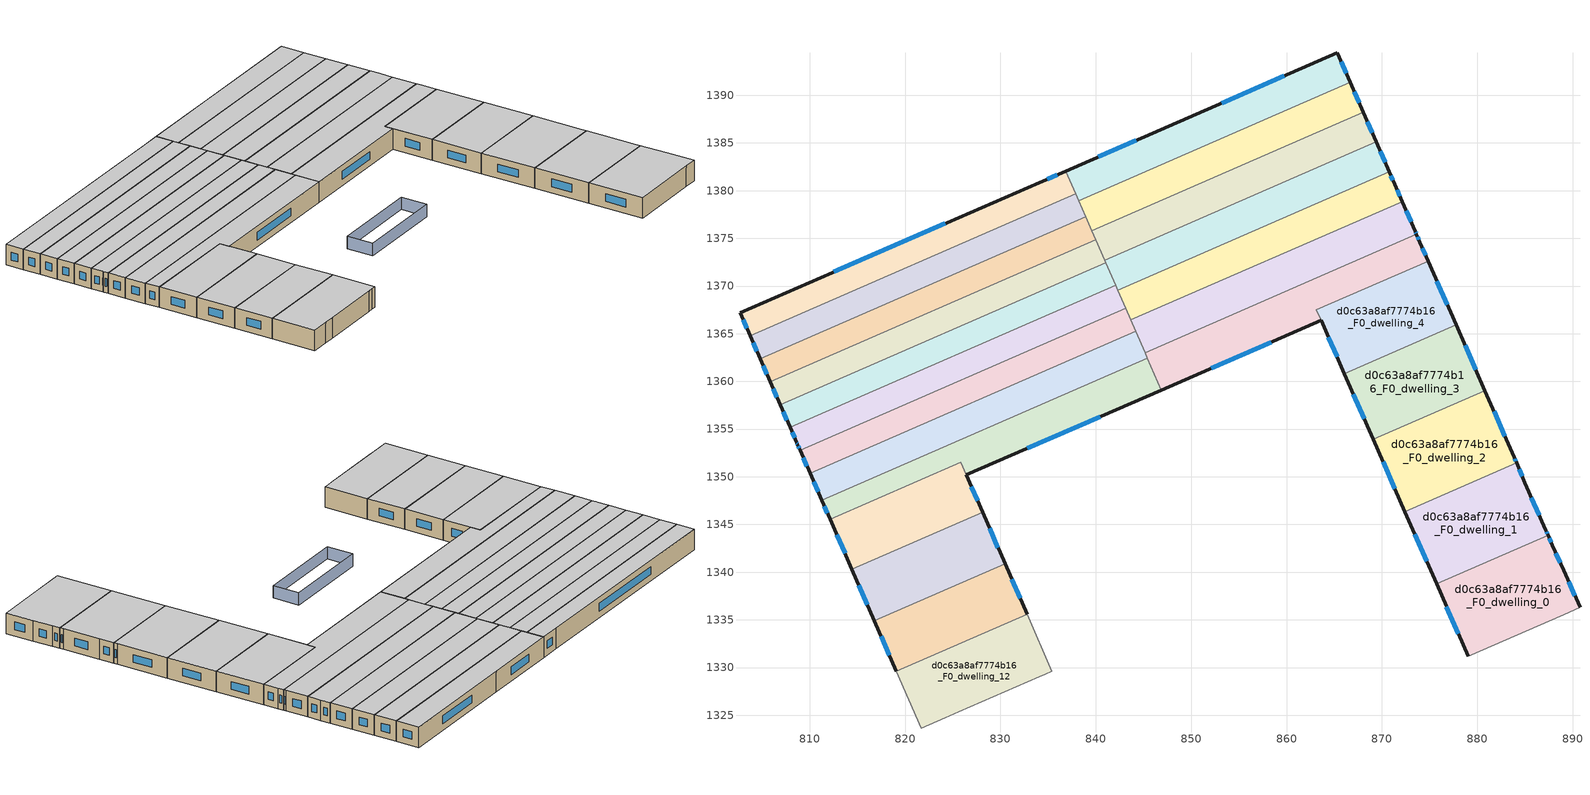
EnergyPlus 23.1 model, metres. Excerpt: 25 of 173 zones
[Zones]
d0c63a8af7774b16_F0_dwelling_0
 floor ground (EU_floor_Construction): 887.88,1342.8 889.07,1340.18 890.77,1336.31 889.05,1335.55 879.06,1331.17 875.73,1338.76 887.42,1343.86 z0
 wall outside (EU_wall_Construction): 875.73,1338.76 879.06,1331.17 / 890.77,1336.31 889.07,1340.18 887.88,1342.8 887.42,1343.86 z0:3
 wall adiabatic (EU_wall_Construction): 879.06,1331.17 889.05,1335.55 890.77,1336.31 z0:3
 wall to d0c63a8af7774b16_F0_dwelling_1 (EU_wall_Construction): 887.42,1343.86 875.73,1338.76 z0:3
 window (EU_Window_Construction): 876.77,1336.38 878.01,1333.55 / 887.73,1343.13 887.56,1343.53 / 888.7,1341 888.25,1341.98 / 890.24,1337.53 889.61,1338.97 z0.94:2.06
 ceiling to d0c63a8af7774b16_F1_dwelling_0 (EU_floor_Construction): 889.05,1335.55 890.77,1336.31 889.07,1340.18 887.88,1342.8 887.42,1343.86 875.73,1338.76 879.06,1331.17 z3
d0c63a8af7774b16_F0_dwelling_1
 floor ground (EU_floor_Construction): 885,1349.37 887.19,1344.4 887.42,1343.86 875.73,1338.76 872.4,1346.36 884.12,1351.46 z0
 wall outside (EU_wall_Construction): 872.4,1346.36 875.73,1338.76 / 887.42,1343.86 887.19,1344.4 885,1349.37 884.12,1351.46 z0:3
 wall to d0c63a8af7774b16_F0_dwelling_2 (EU_wall_Construction): 884.12,1351.46 872.4,1346.36 z0:3
 window (EU_Window_Construction): 873.45,1343.98 874.69,1341.14 / 884.72,1350.03 884.39,1350.81 / 886.5,1345.96 885.69,1347.82 / 887.35,1344.03 887.27,1344.23 z0.94:2.06
 ceiling to d0c63a8af7774b16_F1_dwelling_1 (EU_floor_Construction): 887.42,1343.86 887.19,1344.4 885,1349.37 884.12,1351.46 872.4,1346.36 875.73,1338.76 z3
d0c63a8af7774b16_F0_dwelling_10
 floor ground (EU_floor_Construction): 866.68,1391.35 868.04,1388.22 839.59,1375.82 838.22,1378.94 z0
 wall outside (EU_wall_Construction): 868.04,1388.22 866.68,1391.35 z0:3
 wall to d0c63a8af7774b16_F0_dwelling_11 (EU_wall_Construction): 866.68,1391.35 838.22,1378.94 z0:3
 wall to d0c63a8af7774b16_F0_dwelling_9 (EU_wall_Construction): 839.59,1375.82 868.04,1388.22 z0:3
 wall to d0c63a8af7774b16_F0_dwelling_23 (EU_wall_Construction): 838.22,1378.94 838.95,1377.27 z0:3
 wall to d0c63a8af7774b16_F0_dwelling_22 (EU_wall_Construction): 838.95,1377.27 839.59,1375.82 z0:3
 window (EU_Window_Construction): 867.61,1389.2 867.1,1390.37 z0.94:2.06
 ceiling to d0c63a8af7774b16_F1_dwelling_10 (EU_floor_Construction): 868.04,1388.22 866.68,1391.35 838.22,1378.94 839.59,1375.82 z3
d0c63a8af7774b16_F0_dwelling_11
 floor ground (EU_floor_Construction): 865.31,1394.47 866.68,1391.35 838.22,1378.94 836.87,1382.05 847.65,1386.78 z0
 wall outside (EU_wall_Construction): 866.68,1391.35 865.31,1394.47 847.65,1386.78 836.87,1382.05 z0:3
 wall to d0c63a8af7774b16_F0_dwelling_24 (EU_wall_Construction): 836.87,1382.05 837.91,1379.67 z0:3
 wall to d0c63a8af7774b16_F0_dwelling_23 (EU_wall_Construction): 837.91,1379.67 838.22,1378.94 z0:3
 window (EU_Window_Construction): 844.27,1385.29 840.25,1383.53 / 859.78,1392.06 853.19,1389.19 / 866.25,1392.32 865.74,1393.49 z0.94:2.06
 ceiling to d0c63a8af7774b16_F1_dwelling_11 (EU_floor_Construction): 866.68,1391.35 865.31,1394.47 847.65,1386.78 836.87,1382.05 838.22,1378.94 z3
d0c63a8af7774b16_F0_dwelling_12
 floor ground (EU_floor_Construction): 832.79,1335.59 835.4,1329.61 834.72,1329.32 834.09,1329.04 825.64,1325.34 824.22,1324.71 821.71,1323.62 819.09,1329.62 z0
 wall adiabatic (EU_wall_Construction): 819.09,1329.62 821.71,1323.62 824.22,1324.71 825.64,1325.34 834.09,1329.04 834.72,1329.32 835.4,1329.61 832.79,1335.59 z0:3
 wall to d0c63a8af7774b16_F0_dwelling_13 (EU_wall_Construction): 832.79,1335.59 819.09,1329.62 z0:3
 ceiling to d0c63a8af7774b16_F1_dwelling_12 (EU_floor_Construction): 834.09,1329.04 834.72,1329.32 835.4,1329.61 832.79,1335.59 819.09,1329.62 821.71,1323.62 824.22,1324.71 825.64,1325.34 z3
d0c63a8af7774b16_F0_dwelling_13
 floor ground (EU_floor_Construction): 830.48,1340.89 832.79,1335.59 819.09,1329.62 816.78,1334.92 z0
 wall outside (EU_wall_Construction): 816.78,1334.92 819.09,1329.62 / 832.79,1335.59 830.48,1340.89 z0:3
 wall to d0c63a8af7774b16_F0_dwelling_14 (EU_wall_Construction): 830.48,1340.89 816.78,1334.92 z0:3
 window (EU_Window_Construction): 817.51,1333.25 818.37,1331.28 / 832.07,1337.25 831.21,1339.23 z0.94:2.06
 ceiling to d0c63a8af7774b16_F1_dwelling_13 (EU_floor_Construction): 832.79,1335.59 830.48,1340.89 816.78,1334.92 819.09,1329.62 z3
d0c63a8af7774b16_F0_dwelling_14
 floor ground (EU_floor_Construction): 828.14,1346.28 830.48,1340.89 816.78,1334.92 814.43,1340.31 z0
 wall outside (EU_wall_Construction): 814.43,1340.31 816.78,1334.92 / 830.48,1340.89 828.14,1346.28 z0:3
 wall to d0c63a8af7774b16_F0_dwelling_15 (EU_wall_Construction): 828.14,1346.28 814.43,1340.31 z0:3
 window (EU_Window_Construction): 815.17,1338.62 816.05,1336.61 / 829.75,1342.58 828.87,1344.59 z0.94:2.06
 ceiling to d0c63a8af7774b16_F1_dwelling_14 (EU_floor_Construction): 830.48,1340.89 828.14,1346.28 814.43,1340.31 816.78,1334.92 z3
d0c63a8af7774b16_F0_dwelling_15
 floor ground (EU_floor_Construction): 825.84,1351.53 828.14,1346.28 814.43,1340.31 812.14,1345.56 z0
 wall outside (EU_wall_Construction): 828.14,1346.28 826.44,1350.18 / 812.14,1345.56 814.43,1340.31 z0:3
 wall to d0c63a8af7774b16_F0_dwelling_16 (EU_wall_Construction): 826.43,1350.19 825.85,1351.54 / 825.84,1351.53 812.14,1345.56 z0:3
 window (EU_Window_Construction): 827.6,1347.51 826.97,1348.96 / 812.86,1343.91 813.71,1341.95 z0.94:2.06
 ceiling to d0c63a8af7774b16_F1_dwelling_15 (EU_floor_Construction): 828.14,1346.28 825.84,1351.53 812.14,1345.56 814.43,1340.31 z3
d0c63a8af7774b16_F0_dwelling_16
 floor ground (EU_floor_Construction): 845.42,1362.44 846.88,1359.09 826.43,1350.19 825.85,1351.54 812.14,1345.56 811.27,1347.55 z0
 wall outside (EU_wall_Construction): 826.43,1350.19 846.88,1359.09 / 811.27,1347.55 812.14,1345.56 z0:3
 wall to d0c63a8af7774b16_F0_dwelling_17 (EU_wall_Construction): 845.42,1362.44 811.27,1347.55 z0:3
 wall to d0c63a8af7774b16_F0_dwelling_5 (EU_wall_Construction): 846.88,1359.09 845.42,1362.44 z0:3
 window (EU_Window_Construction): 832.84,1352.98 840.47,1356.3 / 811.55,1346.93 811.87,1346.19 z0.94:2.06
 ceiling to d0c63a8af7774b16_F1_dwelling_16 (EU_floor_Construction): 846.88,1359.09 845.42,1362.44 811.27,1347.55 812.14,1345.56 825.85,1351.54 826.43,1350.19 z3
d0c63a8af7774b16_F0_dwelling_17
 floor ground (EU_floor_Construction): 844.19,1365.25 845.42,1362.44 811.27,1347.55 810.05,1350.37 z0
 wall outside (EU_wall_Construction): 810.05,1350.37 811.27,1347.55 z0:3
 wall to d0c63a8af7774b16_F0_dwelling_18 (EU_wall_Construction): 844.19,1365.25 810.05,1350.37 z0:3
 wall to d0c63a8af7774b16_F0_dwelling_6 (EU_wall_Construction): 845.17,1363 844.19,1365.25 z0:3
 wall to d0c63a8af7774b16_F0_dwelling_5 (EU_wall_Construction): 845.42,1362.44 845.17,1363 z0:3
 window (EU_Window_Construction): 810.43,1349.48 810.89,1348.43 z0.94:2.06
 ceiling to d0c63a8af7774b16_F1_dwelling_17 (EU_floor_Construction): 845.42,1362.44 844.19,1365.25 810.05,1350.37 811.27,1347.55 z3
d0c63a8af7774b16_F0_dwelling_18
 floor ground (EU_floor_Construction): 843.14,1367.66 844.19,1365.25 810.05,1350.37 809,1352.77 z0
 wall outside (EU_wall_Construction): 809,1352.77 810.05,1350.37 z0:3
 wall to d0c63a8af7774b16_F0_dwelling_19 (EU_wall_Construction): 843.14,1367.66 809,1352.77 z0:3
 wall to d0c63a8af7774b16_F0_dwelling_7 (EU_wall_Construction): 843.67,1366.45 843.14,1367.66 z0:3
 wall to d0c63a8af7774b16_F0_dwelling_6 (EU_wall_Construction): 844.19,1365.25 843.67,1366.45 z0:3
 window (EU_Window_Construction): 809.33,1352.02 809.72,1351.12 z0.94:2.06
 ceiling to d0c63a8af7774b16_F1_dwelling_18 (EU_floor_Construction): 844.19,1365.25 843.14,1367.66 809,1352.77 810.05,1350.37 z3
d0c63a8af7774b16_F0_dwelling_19
 floor ground (EU_floor_Construction): 842.1,1370.06 843.14,1367.66 809,1352.77 808.72,1353.41 808.65,1353.58 807.95,1355.17 z0
 wall outside (EU_wall_Construction): 807.95,1355.17 808.65,1353.58 808.72,1353.41 809,1352.77 z0:3
 wall to d0c63a8af7774b16_F0_dwelling_20 (EU_wall_Construction): 842.1,1370.06 807.95,1355.17 z0:3
 wall to d0c63a8af7774b16_F0_dwelling_8 (EU_wall_Construction): 842.31,1369.57 842.1,1370.06 z0:3
 wall to d0c63a8af7774b16_F0_dwelling_7 (EU_wall_Construction): 843.14,1367.66 842.31,1369.57 z0:3
 window (EU_Window_Construction): 808.67,1353.53 808.7,1353.46 / 808.17,1354.67 808.43,1354.08 / 808.81,1353.21 808.91,1352.97 z0.94:2.06
 ceiling to d0c63a8af7774b16_F1_dwelling_19 (EU_floor_Construction): 843.14,1367.66 842.1,1370.06 807.95,1355.17 808.65,1353.58 808.72,1353.41 809,1352.77 z3
d0c63a8af7774b16_F0_dwelling_2
 floor ground (EU_floor_Construction): 880.8,1359.04 883.87,1352.05 884.12,1351.46 872.4,1346.36 869.08,1353.93 z0
 wall outside (EU_wall_Construction): 869.08,1353.93 872.4,1346.36 / 884.12,1351.46 883.87,1352.05 880.8,1359.04 z0:3
 wall to d0c63a8af7774b16_F0_dwelling_3 (EU_wall_Construction): 880.8,1359.04 869.08,1353.93 z0:3
 window (EU_Window_Construction): 870.12,1351.56 871.36,1348.73 / 882.91,1354.24 881.76,1356.85 / 884.04,1351.65 883.95,1351.87 z0.94:2.06
 ceiling to d0c63a8af7774b16_F1_dwelling_2 (EU_floor_Construction): 884.12,1351.46 883.87,1352.05 880.8,1359.04 869.08,1353.93 872.4,1346.36 z3
d0c63a8af7774b16_F0_dwelling_20
 floor ground (EU_floor_Construction): 841.05,1372.46 842.1,1370.06 807.95,1355.17 806.9,1357.58 z0
 wall outside (EU_wall_Construction): 806.9,1357.58 807.95,1355.17 z0:3
 wall to d0c63a8af7774b16_F0_dwelling_21 (EU_wall_Construction): 841.05,1372.46 806.9,1357.58 z0:3
 wall to d0c63a8af7774b16_F0_dwelling_8 (EU_wall_Construction): 842.1,1370.06 841.05,1372.46 z0:3
 window (EU_Window_Construction): 807.23,1356.82 807.62,1355.93 z0.94:2.06
 ceiling to d0c63a8af7774b16_F1_dwelling_20 (EU_floor_Construction): 842.1,1370.06 841.05,1372.46 806.9,1357.58 807.95,1355.17 z3
d0c63a8af7774b16_F0_dwelling_21
 floor ground (EU_floor_Construction): 840,1374.86 841.05,1372.46 806.9,1357.58 805.86,1359.98 z0
 wall outside (EU_wall_Construction): 805.86,1359.98 806.9,1357.58 z0:3
 wall to d0c63a8af7774b16_F0_dwelling_22 (EU_wall_Construction): 840,1374.86 805.86,1359.98 z0:3
 wall to d0c63a8af7774b16_F0_dwelling_9 (EU_wall_Construction): 840.95,1372.69 840,1374.86 z0:3
 wall to d0c63a8af7774b16_F0_dwelling_8 (EU_wall_Construction): 841.05,1372.46 840.95,1372.69 z0:3
 window (EU_Window_Construction): 806.18,1359.22 806.58,1358.33 z0.94:2.06
 ceiling to d0c63a8af7774b16_F1_dwelling_21 (EU_floor_Construction): 841.05,1372.46 840,1374.86 805.86,1359.98 806.9,1357.58 z3
d0c63a8af7774b16_F0_dwelling_22
 floor ground (EU_floor_Construction): 838.95,1377.27 840,1374.86 805.86,1359.98 804.81,1362.38 z0
 wall outside (EU_wall_Construction): 804.81,1362.38 805.86,1359.98 z0:3
 wall to d0c63a8af7774b16_F0_dwelling_23 (EU_wall_Construction): 838.95,1377.27 804.81,1362.38 z0:3
 wall to d0c63a8af7774b16_F0_dwelling_9 (EU_wall_Construction): 840,1374.86 839.59,1375.82 z0:3
 window (EU_Window_Construction): 805.14,1361.63 805.53,1360.73 z0.94:2.06
 ceiling to d0c63a8af7774b16_F1_dwelling_22 (EU_floor_Construction): 840,1374.86 838.95,1377.27 804.81,1362.38 805.86,1359.98 z3
d0c63a8af7774b16_F0_dwelling_23
 floor ground (EU_floor_Construction): 837.91,1379.67 838.95,1377.27 804.81,1362.38 803.76,1364.78 z0
 wall outside (EU_wall_Construction): 803.76,1364.78 804.81,1362.38 z0:3
 wall to d0c63a8af7774b16_F0_dwelling_24 (EU_wall_Construction): 837.91,1379.67 803.76,1364.78 z0:3
 window (EU_Window_Construction): 804.09,1364.03 804.48,1363.13 z0.94:2.06
 ceiling to d0c63a8af7774b16_F1_dwelling_23 (EU_floor_Construction): 838.95,1377.27 837.91,1379.67 803.76,1364.78 804.81,1362.38 z3
d0c63a8af7774b16_F0_dwelling_24
 floor ground (EU_floor_Construction): 836.87,1382.05 837.91,1379.67 803.76,1364.78 802.7,1367.21 834.05,1380.82 z0
 wall outside (EU_wall_Construction): 836.87,1382.05 834.05,1380.82 802.7,1367.21 803.76,1364.78 z0:3
 window (EU_Window_Construction): 803.03,1366.45 803.43,1365.55 / 824.22,1376.55 812.53,1371.48 / 835.98,1381.67 834.93,1381.2 z0.94:2.06
 ceiling to d0c63a8af7774b16_F1_dwelling_24 (EU_floor_Construction): 837.91,1379.67 836.87,1382.05 834.05,1380.82 802.7,1367.21 803.76,1364.78 z3
d0c63a8af7774b16_F0_dwelling_3
 floor ground (EU_floor_Construction): 877.78,1365.93 880.8,1359.04 869.08,1353.93 866.06,1360.82 z0
 wall outside (EU_wall_Construction): 866.06,1360.82 869.08,1353.93 / 880.8,1359.04 877.78,1365.93 z0:3
 wall to d0c63a8af7774b16_F0_dwelling_4 (EU_wall_Construction): 877.78,1365.93 866.06,1360.82 z0:3
 window (EU_Window_Construction): 867.01,1358.66 868.14,1356.09 / 879.85,1361.2 878.73,1363.77 z0.94:2.06
 ceiling to d0c63a8af7774b16_F1_dwelling_3 (EU_floor_Construction): 880.8,1359.04 877.78,1365.93 866.06,1360.82 869.08,1353.93 z3
d0c63a8af7774b16_F0_dwelling_4
 floor ground (EU_floor_Construction): 874.85,1372.61 877.78,1365.93 866.06,1360.82 863.14,1367.5 z0
 wall outside (EU_wall_Construction): 877.78,1365.93 874.85,1372.61 / 863.63,1366.39 866.06,1360.82 z0:3
 wall to d0c63a8af7774b16_F0_dwelling_5 (EU_wall_Construction): 874.85,1372.61 863.14,1367.5 863.63,1366.39 z0:3
 window (EU_Window_Construction): 876.86,1368.03 875.77,1370.52 / 864.39,1364.64 865.3,1362.57 z0.94:2.06
 ceiling to d0c63a8af7774b16_F1_dwelling_4 (EU_floor_Construction): 877.78,1365.93 874.85,1372.61 863.14,1367.5 866.06,1360.82 z3
d0c63a8af7774b16_F0_dwelling_5
 floor ground (EU_floor_Construction): 873.98,1374.59 874.85,1372.61 863.14,1367.5 863.62,1366.38 846.88,1359.09 845.17,1363 873.63,1375.41 z0
 wall outside (EU_wall_Construction): 874.85,1372.61 873.98,1374.59 873.63,1375.41 / 846.88,1359.09 863.62,1366.38 z0:3
 wall to d0c63a8af7774b16_F0_dwelling_6 (EU_wall_Construction): 873.63,1375.41 845.17,1363 z0:3
 window (EU_Window_Construction): 873.87,1374.85 873.74,1375.15 / 874.58,1373.23 874.26,1373.97 / 852.13,1361.38 858.38,1364.1 z0.94:2.06
 ceiling to d0c63a8af7774b16_F1_dwelling_5 (EU_floor_Construction): 863.62,1366.38 863.14,1367.5 874.85,1372.61 873.98,1374.59 873.63,1375.41 845.17,1363 846.88,1359.09 z3
d0c63a8af7774b16_F0_dwelling_6
 floor ground (EU_floor_Construction): 872.13,1378.86 873.49,1375.73 873.63,1375.41 845.17,1363 843.67,1366.45 z0
 wall outside (EU_wall_Construction): 873.63,1375.41 873.49,1375.73 872.13,1378.86 z0:3
 wall to d0c63a8af7774b16_F0_dwelling_7 (EU_wall_Construction): 872.13,1378.86 843.67,1366.45 z0:3
 window (EU_Window_Construction): 873.06,1376.71 872.56,1377.88 / 873.58,1375.51 873.53,1375.63 z0.94:2.06
 ceiling to d0c63a8af7774b16_F1_dwelling_6 (EU_floor_Construction): 873.63,1375.41 873.49,1375.73 872.13,1378.86 843.67,1366.45 845.17,1363 z3
d0c63a8af7774b16_F0_dwelling_7
 floor ground (EU_floor_Construction): 870.77,1381.98 871.34,1380.68 872.13,1378.86 843.67,1366.45 842.31,1369.57 z0
 wall outside (EU_wall_Construction): 872.13,1378.86 871.34,1380.68 870.77,1381.98 z0:3
 wall to d0c63a8af7774b16_F0_dwelling_8 (EU_wall_Construction): 870.77,1381.98 842.31,1369.57 z0:3
 window (EU_Window_Construction): 871.16,1381.09 870.95,1381.57 / 871.88,1379.43 871.59,1380.11 z0.94:2.06
 ceiling to d0c63a8af7774b16_F1_dwelling_7 (EU_floor_Construction): 872.13,1378.86 871.34,1380.68 870.77,1381.98 842.31,1369.57 843.67,1366.45 z3
d0c63a8af7774b16_F0_dwelling_8
 floor ground (EU_floor_Construction): 869.41,1385.1 870.77,1381.98 842.31,1369.57 840.95,1372.69 z0
 wall outside (EU_wall_Construction): 870.77,1381.98 869.41,1385.1 z0:3
 wall to d0c63a8af7774b16_F0_dwelling_9 (EU_wall_Construction): 869.41,1385.1 840.95,1372.69 z0:3
 window (EU_Window_Construction): 870.34,1382.96 869.83,1384.12 z0.94:2.06
 ceiling to d0c63a8af7774b16_F1_dwelling_8 (EU_floor_Construction): 870.77,1381.98 869.41,1385.1 840.95,1372.69 842.31,1369.57 z3
d0c63a8af7774b16_F0_dwelling_9
 floor ground (EU_floor_Construction): 868.04,1388.22 869.41,1385.1 840.95,1372.69 839.59,1375.82 z0
 wall outside (EU_wall_Construction): 869.41,1385.1 868.04,1388.22 z0:3
 window (EU_Window_Construction): 868.98,1386.08 868.47,1387.24 z0.94:2.06
 ceiling to d0c63a8af7774b16_F1_dwelling_9 (EU_floor_Construction): 869.41,1385.1 868.04,1388.22 839.59,1375.82 840.95,1372.69 z3
shading: 843.75,1342.19 842.16,1345.82 / 842.16,1345.82 854.49,1351.21 / 854.49,1351.21 856.08,1347.58 / 856.08,1347.58 843.75,1342.19 z0:1.8
[Building]
EU S2 Campaign: North Axis=0; Terrain=City; Solar Distribution=FullExterior
[Site:Location]
Vienna: Latitude=48; Longitude=16.5; Time Zone=1; Elevation=183
[SizingPeriod:WeatherFileDays]
AnnualSizingPeriod: Begin Month=1; Begin Day of Month=1; End Month=12; End Day of Month=31; Day of Week for Start Day=Monday; Use Weather File Daylight Saving Period=No; Use Weather File Rain and Snow Indicators=No
[MATERIAL]
EU_InternalMass_Material: Roughness=MediumRough; Thickness=0.1; Conductivity=1; Density=1800; Specific Heat=900; Thermal Absorptance=0.9; Solar Absorptance=0.7; Visible Absorptance=0.7
[MATERIAL:NOMASS] Roughness=MediumRough; Thermal Absorptance=0.9; Solar Absorptance=0.7; Visible Absorptance=0.7
Name | Thermal Resistance
EU_wall_NoMass | 0.914258
EU_floor_NoMass | 1.09711
[WINDOWMATERIAL:SIMPLEGLAZINGSYSTEM]
EU_Window_SimpleGlazing: UFactor=2.09642; Solar Heat Gain Coefficient=0.65; Visible Transmittance=0.65
[CONSTRUCTION]
EU_wall_Construction: EU_wall_NoMass
EU_floor_Construction: EU_floor_NoMass
EU_Window_Construction: EU_Window_SimpleGlazing
EU_InternalMass_Construction: EU_InternalMass_Material
[ZONE] Type=1; Multiplier=1; Ceiling Height=autocalculate; Floor Area=autocalculate; Part of Total Floor Area=Yes
Name | Volume
d0c63a8af7774b16_F0_dwelling_0 | 317.289
d0c63a8af7774b16_F0_dwelling_1 | 317.328
d0c63a8af7774b16_F0_dwelling_10 | 317.377
d0c63a8af7774b16_F0_dwelling_11 | 317.295
d0c63a8af7774b16_F0_dwelling_12 | 292.901
d0c63a8af7774b16_F0_dwelling_13 | 259.286
d0c63a8af7774b16_F0_dwelling_14 | 263.741
d0c63a8af7774b16_F0_dwelling_15 | 257.025
d0c63a8af7774b16_F0_dwelling_16 | 341.294
d0c63a8af7774b16_F0_dwelling_17 | 343.181
d0c63a8af7774b16_F0_dwelling_18 | 292.885
d0c63a8af7774b16_F0_dwelling_19 | 292.859
d0c63a8af7774b16_F0_dwelling_2 | 317.309
d0c63a8af7774b16_F0_dwelling_20 | 292.956
d0c63a8af7774b16_F0_dwelling_21 | 292.884
d0c63a8af7774b16_F0_dwelling_22 | 292.911
d0c63a8af7774b16_F0_dwelling_23 | 292.919
d0c63a8af7774b16_F0_dwelling_24 | 292.912
d0c63a8af7774b16_F0_dwelling_3 | 288.552
d0c63a8af7774b16_F0_dwelling_4 | 279.555
d0c63a8af7774b16_F0_dwelling_5 | 351.226
d0c63a8af7774b16_F0_dwelling_6 | 349.895
d0c63a8af7774b16_F0_dwelling_7 | 317.369
d0c63a8af7774b16_F0_dwelling_8 | 317.279
d0c63a8af7774b16_F0_dwelling_9 | 317.325
[INTERNALMASS] Construction=EU_InternalMass_Construction
Name | Zone or ZoneList | Surface Area
d0c63a8af7774b16_F0_dwelling_0_EU_InternalMass | d0c63a8af7774b16_F0_dwelling_0 | 105.763
d0c63a8af7774b16_F0_dwelling_1_EU_InternalMass | d0c63a8af7774b16_F0_dwelling_1 | 105.776
d0c63a8af7774b16_F0_dwelling_2_EU_InternalMass | d0c63a8af7774b16_F0_dwelling_2 | 105.77
d0c63a8af7774b16_F0_dwelling_3_EU_InternalMass | d0c63a8af7774b16_F0_dwelling_3 | 96.1857
d0c63a8af7774b16_F0_dwelling_4_EU_InternalMass | d0c63a8af7774b16_F0_dwelling_4 | 93.1813
d0c63a8af7774b16_F0_dwelling_5_EU_InternalMass | d0c63a8af7774b16_F0_dwelling_5 | 117.082
d0c63a8af7774b16_F0_dwelling_6_EU_InternalMass | d0c63a8af7774b16_F0_dwelling_6 | 116.625
d0c63a8af7774b16_F0_dwelling_7_EU_InternalMass | d0c63a8af7774b16_F0_dwelling_7 | 105.789
d0c63a8af7774b16_F0_dwelling_8_EU_InternalMass | d0c63a8af7774b16_F0_dwelling_8 | 105.76
d0c63a8af7774b16_F0_dwelling_9_EU_InternalMass | d0c63a8af7774b16_F0_dwelling_9 | 105.775
d0c63a8af7774b16_F0_dwelling_10_EU_InternalMass | d0c63a8af7774b16_F0_dwelling_10 | 105.793
d0c63a8af7774b16_F0_dwelling_11_EU_InternalMass | d0c63a8af7774b16_F0_dwelling_11 | 105.765
d0c63a8af7774b16_F0_dwelling_12_EU_InternalMass | d0c63a8af7774b16_F0_dwelling_12 | 97.634
d0c63a8af7774b16_F0_dwelling_13_EU_InternalMass | d0c63a8af7774b16_F0_dwelling_13 | 86.4225
d0c63a8af7774b16_F0_dwelling_14_EU_InternalMass | d0c63a8af7774b16_F0_dwelling_14 | 87.9154
d0c63a8af7774b16_F0_dwelling_15_EU_InternalMass | d0c63a8af7774b16_F0_dwelling_15 | 85.6977
d0c63a8af7774b16_F0_dwelling_16_EU_InternalMass | d0c63a8af7774b16_F0_dwelling_16 | 113.75
d0c63a8af7774b16_F0_dwelling_17_EU_InternalMass | d0c63a8af7774b16_F0_dwelling_17 | 114.408
d0c63a8af7774b16_F0_dwelling_18_EU_InternalMass | d0c63a8af7774b16_F0_dwelling_18 | 97.6282
d0c63a8af7774b16_F0_dwelling_19_EU_InternalMass | d0c63a8af7774b16_F0_dwelling_19 | 97.6197
d0c63a8af7774b16_F0_dwelling_20_EU_InternalMass | d0c63a8af7774b16_F0_dwelling_20 | 97.652
d0c63a8af7774b16_F0_dwelling_21_EU_InternalMass | d0c63a8af7774b16_F0_dwelling_21 | 97.6282
d0c63a8af7774b16_F0_dwelling_22_EU_InternalMass | d0c63a8af7774b16_F0_dwelling_22 | 97.6368
d0c63a8af7774b16_F0_dwelling_23_EU_InternalMass | d0c63a8af7774b16_F0_dwelling_23 | 97.6395
d0c63a8af7774b16_F0_dwelling_24_EU_InternalMass | d0c63a8af7774b16_F0_dwelling_24 | 97.6373
[OTHEREQUIPMENT] Fuel Type=Electricity; Design Level Calculation Method=Watts/Area; Power per Zone Floor Area=1; Fraction Latent=0; Fraction Radiant=0; Fraction Lost=0; Carbon Dioxide Generation Rate=0; EndUse Subcategory=EU_Step8_InternalGains
Name | Zone or ZoneList or Space or SpaceList | Schedule
EU_Step8_InternalGain_d0c63a8af7774b16_F0_dwelling_0_f000 | d0c63a8af7774b16_F0_dwelling_0 | EU_Step8_GainSchedule_d0c63a8af7774b16_F0_dwelling_0_f000
EU_Step8_InternalGain_d0c63a8af7774b16_F0_dwelling_1_f000 | d0c63a8af7774b16_F0_dwelling_1 | EU_Step8_GainSchedule_d0c63a8af7774b16_F0_dwelling_1_f000
EU_Step8_InternalGain_d0c63a8af7774b16_F0_dwelling_2_f000 | d0c63a8af7774b16_F0_dwelling_2 | EU_Step8_GainSchedule_d0c63a8af7774b16_F0_dwelling_2_f000
EU_Step8_InternalGain_d0c63a8af7774b16_F0_dwelling_3_f000 | d0c63a8af7774b16_F0_dwelling_3 | EU_Step8_GainSchedule_d0c63a8af7774b16_F0_dwelling_3_f000
EU_Step8_InternalGain_d0c63a8af7774b16_F0_dwelling_4_f000 | d0c63a8af7774b16_F0_dwelling_4 | EU_Step8_GainSchedule_d0c63a8af7774b16_F0_dwelling_4_f000
EU_Step8_InternalGain_d0c63a8af7774b16_F0_dwelling_5_f000 | d0c63a8af7774b16_F0_dwelling_5 | EU_Step8_GainSchedule_d0c63a8af7774b16_F0_dwelling_5_f000
EU_Step8_InternalGain_d0c63a8af7774b16_F0_dwelling_6_f000 | d0c63a8af7774b16_F0_dwelling_6 | EU_Step8_GainSchedule_d0c63a8af7774b16_F0_dwelling_6_f000
EU_Step8_InternalGain_d0c63a8af7774b16_F0_dwelling_7_f000 | d0c63a8af7774b16_F0_dwelling_7 | EU_Step8_GainSchedule_d0c63a8af7774b16_F0_dwelling_7_f000
EU_Step8_InternalGain_d0c63a8af7774b16_F0_dwelling_8_f000 | d0c63a8af7774b16_F0_dwelling_8 | EU_Step8_GainSchedule_d0c63a8af7774b16_F0_dwelling_8_f000
EU_Step8_InternalGain_d0c63a8af7774b16_F0_dwelling_9_f000 | d0c63a8af7774b16_F0_dwelling_9 | EU_Step8_GainSchedule_d0c63a8af7774b16_F0_dwelling_9_f000
EU_Step8_InternalGain_d0c63a8af7774b16_F0_dwelling_10_f000 | d0c63a8af7774b16_F0_dwelling_10 | EU_Step8_GainSchedule_d0c63a8af7774b16_F0_dwelling_10_f000
EU_Step8_InternalGain_d0c63a8af7774b16_F0_dwelling_11_f000 | d0c63a8af7774b16_F0_dwelling_11 | EU_Step8_GainSchedule_d0c63a8af7774b16_F0_dwelling_11_f000
EU_Step8_InternalGain_d0c63a8af7774b16_F0_dwelling_12_f000 | d0c63a8af7774b16_F0_dwelling_12 | EU_Step8_GainSchedule_d0c63a8af7774b16_F0_dwelling_12_f000
EU_Step8_InternalGain_d0c63a8af7774b16_F0_dwelling_13_f000 | d0c63a8af7774b16_F0_dwelling_13 | EU_Step8_GainSchedule_d0c63a8af7774b16_F0_dwelling_13_f000
EU_Step8_InternalGain_d0c63a8af7774b16_F0_dwelling_14_f000 | d0c63a8af7774b16_F0_dwelling_14 | EU_Step8_GainSchedule_d0c63a8af7774b16_F0_dwelling_14_f000
EU_Step8_InternalGain_d0c63a8af7774b16_F0_dwelling_15_f000 | d0c63a8af7774b16_F0_dwelling_15 | EU_Step8_GainSchedule_d0c63a8af7774b16_F0_dwelling_15_f000
EU_Step8_InternalGain_d0c63a8af7774b16_F0_dwelling_16_f000 | d0c63a8af7774b16_F0_dwelling_16 | EU_Step8_GainSchedule_d0c63a8af7774b16_F0_dwelling_16_f000
EU_Step8_InternalGain_d0c63a8af7774b16_F0_dwelling_17_f000 | d0c63a8af7774b16_F0_dwelling_17 | EU_Step8_GainSchedule_d0c63a8af7774b16_F0_dwelling_17_f000
EU_Step8_InternalGain_d0c63a8af7774b16_F0_dwelling_18_f000 | d0c63a8af7774b16_F0_dwelling_18 | EU_Step8_GainSchedule_d0c63a8af7774b16_F0_dwelling_18_f000
EU_Step8_InternalGain_d0c63a8af7774b16_F0_dwelling_19_f000 | d0c63a8af7774b16_F0_dwelling_19 | EU_Step8_GainSchedule_d0c63a8af7774b16_F0_dwelling_19_f000
EU_Step8_InternalGain_d0c63a8af7774b16_F0_dwelling_20_f000 | d0c63a8af7774b16_F0_dwelling_20 | EU_Step8_GainSchedule_d0c63a8af7774b16_F0_dwelling_20_f000
EU_Step8_InternalGain_d0c63a8af7774b16_F0_dwelling_21_f000 | d0c63a8af7774b16_F0_dwelling_21 | EU_Step8_GainSchedule_d0c63a8af7774b16_F0_dwelling_21_f000
EU_Step8_InternalGain_d0c63a8af7774b16_F0_dwelling_22_f000 | d0c63a8af7774b16_F0_dwelling_22 | EU_Step8_GainSchedule_d0c63a8af7774b16_F0_dwelling_22_f000
EU_Step8_InternalGain_d0c63a8af7774b16_F0_dwelling_23_f000 | d0c63a8af7774b16_F0_dwelling_23 | EU_Step8_GainSchedule_d0c63a8af7774b16_F0_dwelling_23_f000
EU_Step8_InternalGain_d0c63a8af7774b16_F0_dwelling_24_f000 | d0c63a8af7774b16_F0_dwelling_24 | EU_Step8_GainSchedule_d0c63a8af7774b16_F0_dwelling_24_f000
[ZONEVENTILATION:DESIGNFLOWRATE] Schedule=EU_AlwaysOn; Design Flow Rate Calculation Method=AirChanges/Hour; Air Changes per Hour=0.546891; Ventilation Type=Natural; Fan Pressure Rise=0; Fan Total Efficiency=1; Constant Term Coefficient=1; Temperature Term Coefficient=0; Velocity Term Coefficient=0; Velocity Squared Term Coefficient=0; Minimum Indoor Temperature=-100; Maximum Indoor Temperature=100; Delta Temperature=-100; Minimum Outdoor Temperature=-100; Maximum Outdoor Temperature=100; Maximum Wind Speed=40
Name | Zone or ZoneList or Space or SpaceList
EU_ConstantAir_d0c63a8af7774b16_F0_dwelling_0 | d0c63a8af7774b16_F0_dwelling_0
EU_ConstantAir_d0c63a8af7774b16_F0_dwelling_1 | d0c63a8af7774b16_F0_dwelling_1
EU_ConstantAir_d0c63a8af7774b16_F0_dwelling_2 | d0c63a8af7774b16_F0_dwelling_2
EU_ConstantAir_d0c63a8af7774b16_F0_dwelling_3 | d0c63a8af7774b16_F0_dwelling_3
EU_ConstantAir_d0c63a8af7774b16_F0_dwelling_4 | d0c63a8af7774b16_F0_dwelling_4
EU_ConstantAir_d0c63a8af7774b16_F0_dwelling_5 | d0c63a8af7774b16_F0_dwelling_5
EU_ConstantAir_d0c63a8af7774b16_F0_dwelling_6 | d0c63a8af7774b16_F0_dwelling_6
EU_ConstantAir_d0c63a8af7774b16_F0_dwelling_7 | d0c63a8af7774b16_F0_dwelling_7
EU_ConstantAir_d0c63a8af7774b16_F0_dwelling_8 | d0c63a8af7774b16_F0_dwelling_8
EU_ConstantAir_d0c63a8af7774b16_F0_dwelling_9 | d0c63a8af7774b16_F0_dwelling_9
EU_ConstantAir_d0c63a8af7774b16_F0_dwelling_10 | d0c63a8af7774b16_F0_dwelling_10
EU_ConstantAir_d0c63a8af7774b16_F0_dwelling_11 | d0c63a8af7774b16_F0_dwelling_11
EU_ConstantAir_d0c63a8af7774b16_F0_dwelling_12 | d0c63a8af7774b16_F0_dwelling_12
EU_ConstantAir_d0c63a8af7774b16_F0_dwelling_13 | d0c63a8af7774b16_F0_dwelling_13
EU_ConstantAir_d0c63a8af7774b16_F0_dwelling_14 | d0c63a8af7774b16_F0_dwelling_14
EU_ConstantAir_d0c63a8af7774b16_F0_dwelling_15 | d0c63a8af7774b16_F0_dwelling_15
EU_ConstantAir_d0c63a8af7774b16_F0_dwelling_16 | d0c63a8af7774b16_F0_dwelling_16
EU_ConstantAir_d0c63a8af7774b16_F0_dwelling_17 | d0c63a8af7774b16_F0_dwelling_17
EU_ConstantAir_d0c63a8af7774b16_F0_dwelling_18 | d0c63a8af7774b16_F0_dwelling_18
EU_ConstantAir_d0c63a8af7774b16_F0_dwelling_19 | d0c63a8af7774b16_F0_dwelling_19
EU_ConstantAir_d0c63a8af7774b16_F0_dwelling_20 | d0c63a8af7774b16_F0_dwelling_20
EU_ConstantAir_d0c63a8af7774b16_F0_dwelling_21 | d0c63a8af7774b16_F0_dwelling_21
EU_ConstantAir_d0c63a8af7774b16_F0_dwelling_22 | d0c63a8af7774b16_F0_dwelling_22
EU_ConstantAir_d0c63a8af7774b16_F0_dwelling_23 | d0c63a8af7774b16_F0_dwelling_23
EU_ConstantAir_d0c63a8af7774b16_F0_dwelling_24 | d0c63a8af7774b16_F0_dwelling_24
[HVACTEMPLATE:THERMOSTAT] Constant Heating Setpoint=20; Constant Cooling Setpoint=50
EU_HeatOnly_d0c63a8af7774b16_F0_dwelling_0; EU_HeatOnly_d0c63a8af7774b16_F0_dwelling_1; EU_HeatOnly_d0c63a8af7774b16_F0_dwelling_2; EU_HeatOnly_d0c63a8af7774b16_F0_dwelling_3; EU_HeatOnly_d0c63a8af7774b16_F0_dwelling_4; EU_HeatOnly_d0c63a8af7774b16_F0_dwelling_5; EU_HeatOnly_d0c63a8af7774b16_F0_dwelling_6; EU_HeatOnly_d0c63a8af7774b16_F0_dwelling_7; EU_HeatOnly_d0c63a8af7774b16_F0_dwelling_8; EU_HeatOnly_d0c63a8af7774b16_F0_dwelling_9; EU_HeatOnly_d0c63a8af7774b16_F0_dwelling_10; EU_HeatOnly_d0c63a8af7774b16_F0_dwelling_11; EU_HeatOnly_d0c63a8af7774b16_F0_dwelling_12; EU_HeatOnly_d0c63a8af7774b16_F0_dwelling_13; EU_HeatOnly_d0c63a8af7774b16_F0_dwelling_14; EU_HeatOnly_d0c63a8af7774b16_F0_dwelling_15; EU_HeatOnly_d0c63a8af7774b16_F0_dwelling_16; EU_HeatOnly_d0c63a8af7774b16_F0_dwelling_17; EU_HeatOnly_d0c63a8af7774b16_F0_dwelling_18; EU_HeatOnly_d0c63a8af7774b16_F0_dwelling_19; EU_HeatOnly_d0c63a8af7774b16_F0_dwelling_20; EU_HeatOnly_d0c63a8af7774b16_F0_dwelling_21; EU_HeatOnly_d0c63a8af7774b16_F0_dwelling_22; EU_HeatOnly_d0c63a8af7774b16_F0_dwelling_23; EU_HeatOnly_d0c63a8af7774b16_F0_dwelling_24; EU_HeatOnly_d0c63a8af7774b16_F1_dwelling_0; EU_HeatOnly_d0c63a8af7774b16_F1_dwelling_1; EU_HeatOnly_d0c63a8af7774b16_F1_dwelling_2; EU_HeatOnly_d0c63a8af7774b16_F1_dwelling_3; EU_HeatOnly_d0c63a8af7774b16_F1_dwelling_4; EU_HeatOnly_d0c63a8af7774b16_F1_dwelling_5; EU_HeatOnly_d0c63a8af7774b16_F1_dwelling_6; EU_HeatOnly_d0c63a8af7774b16_F1_dwelling_7; EU_HeatOnly_d0c63a8af7774b16_F1_dwelling_8; EU_HeatOnly_d0c63a8af7774b16_F1_dwelling_9; EU_HeatOnly_d0c63a8af7774b16_F1_dwelling_10; EU_HeatOnly_d0c63a8af7774b16_F1_dwelling_11; EU_HeatOnly_d0c63a8af7774b16_F1_dwelling_12; EU_HeatOnly_d0c63a8af7774b16_F1_dwelling_13; EU_HeatOnly_d0c63a8af7774b16_F1_dwelling_14; EU_HeatOnly_d0c63a8af7774b16_F1_dwelling_15; EU_HeatOnly_d0c63a8af7774b16_F1_dwelling_16; EU_HeatOnly_d0c63a8af7774b16_F1_dwelling_17; EU_HeatOnly_d0c63a8af7774b16_F1_dwelling_18; EU_HeatOnly_d0c63a8af7774b16_F1_dwelling_19; EU_HeatOnly_d0c63a8af7774b16_F1_dwelling_20; EU_HeatOnly_d0c63a8af7774b16_F1_dwelling_21; EU_HeatOnly_d0c63a8af7774b16_F1_dwelling_22; EU_HeatOnly_d0c63a8af7774b16_F1_dwelling_23; EU_HeatOnly_d0c63a8af7774b16_F1_dwelling_24; EU_HeatOnly_d0c63a8af7774b16_F2_dwelling_0; EU_HeatOnly_d0c63a8af7774b16_F2_dwelling_1; EU_HeatOnly_d0c63a8af7774b16_F2_dwelling_2; EU_HeatOnly_d0c63a8af7774b16_F2_dwelling_3; EU_HeatOnly_d0c63a8af7774b16_F2_dwelling_4; EU_HeatOnly_d0c63a8af7774b16_F2_dwelling_5; EU_HeatOnly_d0c63a8af7774b16_F2_dwelling_6; EU_HeatOnly_d0c63a8af7774b16_F2_dwelling_7; EU_HeatOnly_d0c63a8af7774b16_F2_dwelling_8; EU_HeatOnly_d0c63a8af7774b16_F2_dwelling_9; EU_HeatOnly_d0c63a8af7774b16_F2_dwelling_10; EU_HeatOnly_d0c63a8af7774b16_F2_dwelling_11; EU_HeatOnly_d0c63a8af7774b16_F2_dwelling_12; EU_HeatOnly_d0c63a8af7774b16_F2_dwelling_13; EU_HeatOnly_d0c63a8af7774b16_F2_dwelling_14; EU_HeatOnly_d0c63a8af7774b16_F2_dwelling_15; EU_HeatOnly_d0c63a8af7774b16_F2_dwelling_16; EU_HeatOnly_d0c63a8af7774b16_F2_dwelling_17; EU_HeatOnly_d0c63a8af7774b16_F2_dwelling_18; EU_HeatOnly_d0c63a8af7774b16_F2_dwelling_19; EU_HeatOnly_d0c63a8af7774b16_F2_dwelling_20; EU_HeatOnly_d0c63a8af7774b16_F2_dwelling_21; EU_HeatOnly_d0c63a8af7774b16_F2_dwelling_22; EU_HeatOnly_d0c63a8af7774b16_F2_dwelling_23; EU_HeatOnly_d0c63a8af7774b16_F2_dwelling_24; EU_HeatOnly_d0c63a8af7774b16_F3_dwelling_0; EU_HeatOnly_d0c63a8af7774b16_F3_dwelling_1; EU_HeatOnly_d0c63a8af7774b16_F3_dwelling_2; EU_HeatOnly_d0c63a8af7774b16_F3_dwelling_3; EU_HeatOnly_d0c63a8af7774b16_F3_dwelling_4; EU_HeatOnly_d0c63a8af7774b16_F3_dwelling_5; EU_HeatOnly_d0c63a8af7774b16_F3_dwelling_6; EU_HeatOnly_d0c63a8af7774b16_F3_dwelling_7; EU_HeatOnly_d0c63a8af7774b16_F3_dwelling_8; EU_HeatOnly_d0c63a8af7774b16_F3_dwelling_9; EU_HeatOnly_d0c63a8af7774b16_F3_dwelling_10; EU_HeatOnly_d0c63a8af7774b16_F3_dwelling_11; EU_HeatOnly_d0c63a8af7774b16_F3_dwelling_12; EU_HeatOnly_d0c63a8af7774b16_F3_dwelling_13; EU_HeatOnly_d0c63a8af7774b16_F3_dwelling_14; EU_HeatOnly_d0c63a8af7774b16_F3_dwelling_15; EU_HeatOnly_d0c63a8af7774b16_F3_dwelling_16; EU_HeatOnly_d0c63a8af7774b16_F3_dwelling_17; EU_HeatOnly_d0c63a8af7774b16_F3_dwelling_18; EU_HeatOnly_d0c63a8af7774b16_F3_dwelling_19; EU_HeatOnly_d0c63a8af7774b16_F3_dwelling_20; EU_HeatOnly_d0c63a8af7774b16_F3_dwelling_21; EU_HeatOnly_d0c63a8af7774b16_F3_dwelling_22; EU_HeatOnly_d0c63a8af7774b16_F3_dwelling_23; EU_HeatOnly_d0c63a8af7774b16_F3_dwelling_24; EU_HeatOnly_d0c63a8af7774b16_F4_dwelling_0; EU_HeatOnly_d0c63a8af7774b16_F4_dwelling_1; EU_HeatOnly_d0c63a8af7774b16_F4_dwelling_2; EU_HeatOnly_d0c63a8af7774b16_F4_dwelling_3; EU_HeatOnly_d0c63a8af7774b16_F4_dwelling_4; EU_HeatOnly_d0c63a8af7774b16_F4_dwelling_5; EU_HeatOnly_d0c63a8af7774b16_F4_dwelling_6; EU_HeatOnly_d0c63a8af7774b16_F4_dwelling_7; EU_HeatOnly_d0c63a8af7774b16_F4_dwelling_8; EU_HeatOnly_d0c63a8af7774b16_F4_dwelling_9; EU_HeatOnly_d0c63a8af7774b16_F4_dwelling_10; EU_HeatOnly_d0c63a8af7774b16_F4_dwelling_11; EU_HeatOnly_d0c63a8af7774b16_F4_dwelling_12; EU_HeatOnly_d0c63a8af7774b16_F4_dwelling_13; EU_HeatOnly_d0c63a8af7774b16_F4_dwelling_14; EU_HeatOnly_d0c63a8af7774b16_F4_dwelling_15; EU_HeatOnly_d0c63a8af7774b16_F4_dwelling_16; EU_HeatOnly_d0c63a8af7774b16_F4_dwelling_17; EU_HeatOnly_d0c63a8af7774b16_F4_dwelling_18; EU_HeatOnly_d0c63a8af7774b16_F4_dwelling_19; EU_HeatOnly_d0c63a8af7774b16_F4_dwelling_20; EU_HeatOnly_d0c63a8af7774b16_F4_dwelling_21; EU_HeatOnly_d0c63a8af7774b16_F4_dwelling_22; EU_HeatOnly_d0c63a8af7774b16_F4_dwelling_23; EU_HeatOnly_d0c63a8af7774b16_F4_dwelling_24; EU_HeatOnly_d0c63a8af7774b16_F5_dwelling_0; EU_HeatOnly_d0c63a8af7774b16_F5_dwelling_1; EU_HeatOnly_d0c63a8af7774b16_F5_dwelling_2; EU_HeatOnly_d0c63a8af7774b16_F5_dwelling_3; EU_HeatOnly_d0c63a8af7774b16_F5_dwelling_4; EU_HeatOnly_d0c63a8af7774b16_F5_dwelling_5; EU_HeatOnly_d0c63a8af7774b16_F5_dwelling_6; EU_HeatOnly_d0c63a8af7774b16_F5_dwelling_7; EU_HeatOnly_d0c63a8af7774b16_F5_dwelling_8; EU_HeatOnly_d0c63a8af7774b16_F5_dwelling_9; EU_HeatOnly_d0c63a8af7774b16_F5_dwelling_10; EU_HeatOnly_d0c63a8af7774b16_F5_dwelling_11; EU_HeatOnly_d0c63a8af7774b16_F5_dwelling_12; EU_HeatOnly_d0c63a8af7774b16_F5_dwelling_13; EU_HeatOnly_d0c63a8af7774b16_F5_dwelling_14; EU_HeatOnly_d0c63a8af7774b16_F5_dwelling_15; EU_HeatOnly_d0c63a8af7774b16_F5_dwelling_16; EU_HeatOnly_d0c63a8af7774b16_F5_dwelling_17; EU_HeatOnly_d0c63a8af7774b16_F5_dwelling_18; EU_HeatOnly_d0c63a8af7774b16_F5_dwelling_19; EU_HeatOnly_d0c63a8af7774b16_F5_dwelling_20; EU_HeatOnly_d0c63a8af7774b16_F5_dwelling_21; EU_HeatOnly_d0c63a8af7774b16_F5_dwelling_22; EU_HeatOnly_d0c63a8af7774b16_F5_dwelling_23; EU_HeatOnly_d0c63a8af7774b16_F6_dwelling_0; EU_HeatOnly_d0c63a8af7774b16_F6_dwelling_1; EU_HeatOnly_d0c63a8af7774b16_F6_dwelling_2; EU_HeatOnly_d0c63a8af7774b16_F6_dwelling_3; EU_HeatOnly_d0c63a8af7774b16_F6_dwelling_4; EU_HeatOnly_d0c63a8af7774b16_F6_dwelling_5; EU_HeatOnly_d0c63a8af7774b16_F6_dwelling_6; EU_HeatOnly_d0c63a8af7774b16_F6_dwelling_7; EU_HeatOnly_d0c63a8af7774b16_F6_dwelling_8; EU_HeatOnly_d0c63a8af7774b16_F6_dwelling_9; EU_HeatOnly_d0c63a8af7774b16_F6_dwelling_10; EU_HeatOnly_d0c63a8af7774b16_F6_dwelling_11; EU_HeatOnly_d0c63a8af7774b16_F6_dwelling_12; EU_HeatOnly_d0c63a8af7774b16_F6_dwelling_13; EU_HeatOnly_d0c63a8af7774b16_F6_dwelling_14; EU_HeatOnly_d0c63a8af7774b16_F6_dwelling_15; EU_HeatOnly_d0c63a8af7774b16_F6_dwelling_16; EU_HeatOnly_d0c63a8af7774b16_F6_dwelling_17; EU_HeatOnly_d0c63a8af7774b16_F6_dwelling_18
[HVACTEMPLATE:ZONE:IDEALLOADSAIRSYSTEM] System Availability Schedule=EU_AlwaysOn; Maximum Heating Supply Air Temperature=50; Minimum Cooling Supply Air Temperature=13; Maximum Heating Supply Air Humidity Ratio=0.0156; Minimum Cooling Supply Air Humidity Ratio=0.0077; Heating Limit=NoLimit; Cooling Limit=NoLimit; Heating Availability Schedule=EU_AlwaysOn; Cooling Availability Schedule=EU_CoolingOff; Dehumidification Control Type=ConstantSensibleHeatRatio; Cooling Sensible Heat Ratio=0.7; Dehumidification Setpoint=60; Humidification Control Type=None; Humidification Setpoint=30; Outdoor Air Method=None; Outdoor Air Flow Rate per Person=0.00944; Outdoor Air Flow Rate per Zone Floor Area=0; Outdoor Air Flow Rate per Zone=0; Demand Controlled Ventilation Type=None; Outdoor Air Economizer Type=NoEconomizer; Heat Recovery Type=None; Sensible Heat Recovery Effectiveness=0.7; Latent Heat Recovery Effectiveness=0.65
Name | Template Thermostat
d0c63a8af7774b16_F0_dwelling_0 | EU_HeatOnly_d0c63a8af7774b16_F0_dwelling_0
d0c63a8af7774b16_F0_dwelling_1 | EU_HeatOnly_d0c63a8af7774b16_F0_dwelling_1
d0c63a8af7774b16_F0_dwelling_2 | EU_HeatOnly_d0c63a8af7774b16_F0_dwelling_2
d0c63a8af7774b16_F0_dwelling_3 | EU_HeatOnly_d0c63a8af7774b16_F0_dwelling_3
d0c63a8af7774b16_F0_dwelling_4 | EU_HeatOnly_d0c63a8af7774b16_F0_dwelling_4
d0c63a8af7774b16_F0_dwelling_5 | EU_HeatOnly_d0c63a8af7774b16_F0_dwelling_5
d0c63a8af7774b16_F0_dwelling_6 | EU_HeatOnly_d0c63a8af7774b16_F0_dwelling_6
d0c63a8af7774b16_F0_dwelling_7 | EU_HeatOnly_d0c63a8af7774b16_F0_dwelling_7
d0c63a8af7774b16_F0_dwelling_8 | EU_HeatOnly_d0c63a8af7774b16_F0_dwelling_8
d0c63a8af7774b16_F0_dwelling_9 | EU_HeatOnly_d0c63a8af7774b16_F0_dwelling_9
d0c63a8af7774b16_F0_dwelling_10 | EU_HeatOnly_d0c63a8af7774b16_F0_dwelling_10
d0c63a8af7774b16_F0_dwelling_11 | EU_HeatOnly_d0c63a8af7774b16_F0_dwelling_11
d0c63a8af7774b16_F0_dwelling_12 | EU_HeatOnly_d0c63a8af7774b16_F0_dwelling_12
d0c63a8af7774b16_F0_dwelling_13 | EU_HeatOnly_d0c63a8af7774b16_F0_dwelling_13
d0c63a8af7774b16_F0_dwelling_14 | EU_HeatOnly_d0c63a8af7774b16_F0_dwelling_14
d0c63a8af7774b16_F0_dwelling_15 | EU_HeatOnly_d0c63a8af7774b16_F0_dwelling_15
d0c63a8af7774b16_F0_dwelling_16 | EU_HeatOnly_d0c63a8af7774b16_F0_dwelling_16
d0c63a8af7774b16_F0_dwelling_17 | EU_HeatOnly_d0c63a8af7774b16_F0_dwelling_17
d0c63a8af7774b16_F0_dwelling_18 | EU_HeatOnly_d0c63a8af7774b16_F0_dwelling_18
d0c63a8af7774b16_F0_dwelling_19 | EU_HeatOnly_d0c63a8af7774b16_F0_dwelling_19
d0c63a8af7774b16_F0_dwelling_20 | EU_HeatOnly_d0c63a8af7774b16_F0_dwelling_20
d0c63a8af7774b16_F0_dwelling_21 | EU_HeatOnly_d0c63a8af7774b16_F0_dwelling_21
d0c63a8af7774b16_F0_dwelling_22 | EU_HeatOnly_d0c63a8af7774b16_F0_dwelling_22
d0c63a8af7774b16_F0_dwelling_23 | EU_HeatOnly_d0c63a8af7774b16_F0_dwelling_23
d0c63a8af7774b16_F0_dwelling_24 | EU_HeatOnly_d0c63a8af7774b16_F0_dwelling_24
[SIZING:ZONE] Zone Cooling Design Supply Air Temperature Input Method=SupplyAirTemperature; Zone Cooling Design Supply Air Temperature=13; Zone Heating Design Supply Air Temperature Input Method=SupplyAirTemperature; Zone Heating Design Supply Air Temperature=50; Zone Cooling Design Supply Air Humidity Ratio=0.008; Zone Heating Design Supply Air Humidity Ratio=0.008; Cooling Design Air Flow Method=DesignDay; Cooling Design Air Flow Rate=0; Cooling Minimum Air Flow per Zone Floor Area=0.000762; Cooling Minimum Air Flow=0; Cooling Minimum Air Flow Fraction=0.2; Heating Design Air Flow Method=DesignDay; Heating Design Air Flow Rate=0; Heating Maximum Air Flow per Zone Floor Area=0.002032; Heating Maximum Air Flow=0.141576; Heating Maximum Air Flow Fraction=0.3; Account for Dedicated Outdoor Air System=No; Dedicated Outdoor Air System Control Strategy=NeutralSupplyAir; Dedicated Outdoor Air Low Setpoint Temperature for Design=autosize; Dedicated Outdoor Air High Setpoint Temperature for Design=autosize; Zone Load Sizing Method=Sensible Load Only No Latent Load; Zone Latent Cooling Design Supply Air Humidity Ratio Input Method=HumidityRatioDifference; Zone Cooling Design Supply Air Humidity Ratio Difference=0.005; Zone Latent Heating Design Supply Air Humidity Ratio Input Method=HumidityRatioDifference; Zone Humidification Design Supply Air Humidity Ratio Difference=0.005
d0c63a8af7774b16_F0_dwelling_0; d0c63a8af7774b16_F0_dwelling_1; d0c63a8af7774b16_F0_dwelling_2; d0c63a8af7774b16_F0_dwelling_3; d0c63a8af7774b16_F0_dwelling_4; d0c63a8af7774b16_F0_dwelling_5; d0c63a8af7774b16_F0_dwelling_6; d0c63a8af7774b16_F0_dwelling_7; d0c63a8af7774b16_F0_dwelling_8; d0c63a8af7774b16_F0_dwelling_9; d0c63a8af7774b16_F0_dwelling_10; d0c63a8af7774b16_F0_dwelling_11; d0c63a8af7774b16_F0_dwelling_12; d0c63a8af7774b16_F0_dwelling_13; d0c63a8af7774b16_F0_dwelling_14; d0c63a8af7774b16_F0_dwelling_15; d0c63a8af7774b16_F0_dwelling_16; d0c63a8af7774b16_F0_dwelling_17; d0c63a8af7774b16_F0_dwelling_18; d0c63a8af7774b16_F0_dwelling_19; d0c63a8af7774b16_F0_dwelling_20; d0c63a8af7774b16_F0_dwelling_21; d0c63a8af7774b16_F0_dwelling_22; d0c63a8af7774b16_F0_dwelling_23; d0c63a8af7774b16_F0_dwelling_24
[SCHEDULE:CONSTANT]
Name | Hourly Value
EU_AlwaysOn | 1
EU_CoolingOff | 0
[SCHEDULE:FILE] Column Number=1; Rows to Skip at Top=0; Number of Hours of Data=8760; Column Separator=Comma; Interpolate to Timestep=No; Minutes per Item=60; Adjust Schedule for Daylight Savings=Yes
Name | File
EU_Step8_GainSchedule_d0c63a8af7774b16_F0_dwelling_0_f000 | ../../schedules/d0c63a8af7774b16/d0c63a8af7774b16_F0_dwelling_0_f000_gain.csv
EU_Step8_GainSchedule_d0c63a8af7774b16_F0_dwelling_1_f000 | ../../schedules/d0c63a8af7774b16/d0c63a8af7774b16_F0_dwelling_1_f000_gain.csv
EU_Step8_GainSchedule_d0c63a8af7774b16_F0_dwelling_2_f000 | ../../schedules/d0c63a8af7774b16/d0c63a8af7774b16_F0_dwelling_2_f000_gain.csv
EU_Step8_GainSchedule_d0c63a8af7774b16_F0_dwelling_3_f000 | ../../schedules/d0c63a8af7774b16/d0c63a8af7774b16_F0_dwelling_3_f000_gain.csv
EU_Step8_GainSchedule_d0c63a8af7774b16_F0_dwelling_4_f000 | ../../schedules/d0c63a8af7774b16/d0c63a8af7774b16_F0_dwelling_4_f000_gain.csv
EU_Step8_GainSchedule_d0c63a8af7774b16_F0_dwelling_5_f000 | ../../schedules/d0c63a8af7774b16/d0c63a8af7774b16_F0_dwelling_5_f000_gain.csv
EU_Step8_GainSchedule_d0c63a8af7774b16_F0_dwelling_6_f000 | ../../schedules/d0c63a8af7774b16/d0c63a8af7774b16_F0_dwelling_6_f000_gain.csv
EU_Step8_GainSchedule_d0c63a8af7774b16_F0_dwelling_7_f000 | ../../schedules/d0c63a8af7774b16/d0c63a8af7774b16_F0_dwelling_7_f000_gain.csv
EU_Step8_GainSchedule_d0c63a8af7774b16_F0_dwelling_8_f000 | ../../schedules/d0c63a8af7774b16/d0c63a8af7774b16_F0_dwelling_8_f000_gain.csv
EU_Step8_GainSchedule_d0c63a8af7774b16_F0_dwelling_9_f000 | ../../schedules/d0c63a8af7774b16/d0c63a8af7774b16_F0_dwelling_9_f000_gain.csv
EU_Step8_GainSchedule_d0c63a8af7774b16_F0_dwelling_10_f000 | ../../schedules/d0c63a8af7774b16/d0c63a8af7774b16_F0_dwelling_10_f000_gain.csv
EU_Step8_GainSchedule_d0c63a8af7774b16_F0_dwelling_11_f000 | ../../schedules/d0c63a8af7774b16/d0c63a8af7774b16_F0_dwelling_11_f000_gain.csv
EU_Step8_GainSchedule_d0c63a8af7774b16_F0_dwelling_12_f000 | ../../schedules/d0c63a8af7774b16/d0c63a8af7774b16_F0_dwelling_12_f000_gain.csv
EU_Step8_GainSchedule_d0c63a8af7774b16_F0_dwelling_13_f000 | ../../schedules/d0c63a8af7774b16/d0c63a8af7774b16_F0_dwelling_13_f000_gain.csv
EU_Step8_GainSchedule_d0c63a8af7774b16_F0_dwelling_14_f000 | ../../schedules/d0c63a8af7774b16/d0c63a8af7774b16_F0_dwelling_14_f000_gain.csv
EU_Step8_GainSchedule_d0c63a8af7774b16_F0_dwelling_15_f000 | ../../schedules/d0c63a8af7774b16/d0c63a8af7774b16_F0_dwelling_15_f000_gain.csv
EU_Step8_GainSchedule_d0c63a8af7774b16_F0_dwelling_16_f000 | ../../schedules/d0c63a8af7774b16/d0c63a8af7774b16_F0_dwelling_16_f000_gain.csv
EU_Step8_GainSchedule_d0c63a8af7774b16_F0_dwelling_17_f000 | ../../schedules/d0c63a8af7774b16/d0c63a8af7774b16_F0_dwelling_17_f000_gain.csv
EU_Step8_GainSchedule_d0c63a8af7774b16_F0_dwelling_18_f000 | ../../schedules/d0c63a8af7774b16/d0c63a8af7774b16_F0_dwelling_18_f000_gain.csv
EU_Step8_GainSchedule_d0c63a8af7774b16_F0_dwelling_19_f000 | ../../schedules/d0c63a8af7774b16/d0c63a8af7774b16_F0_dwelling_19_f000_gain.csv
EU_Step8_GainSchedule_d0c63a8af7774b16_F0_dwelling_20_f000 | ../../schedules/d0c63a8af7774b16/d0c63a8af7774b16_F0_dwelling_20_f000_gain.csv
EU_Step8_GainSchedule_d0c63a8af7774b16_F0_dwelling_21_f000 | ../../schedules/d0c63a8af7774b16/d0c63a8af7774b16_F0_dwelling_21_f000_gain.csv
EU_Step8_GainSchedule_d0c63a8af7774b16_F0_dwelling_22_f000 | ../../schedules/d0c63a8af7774b16/d0c63a8af7774b16_F0_dwelling_22_f000_gain.csv
EU_Step8_GainSchedule_d0c63a8af7774b16_F0_dwelling_23_f000 | ../../schedules/d0c63a8af7774b16/d0c63a8af7774b16_F0_dwelling_23_f000_gain.csv
EU_Step8_GainSchedule_d0c63a8af7774b16_F0_dwelling_24_f000 | ../../schedules/d0c63a8af7774b16/d0c63a8af7774b16_F0_dwelling_24_f000_gain.csv
